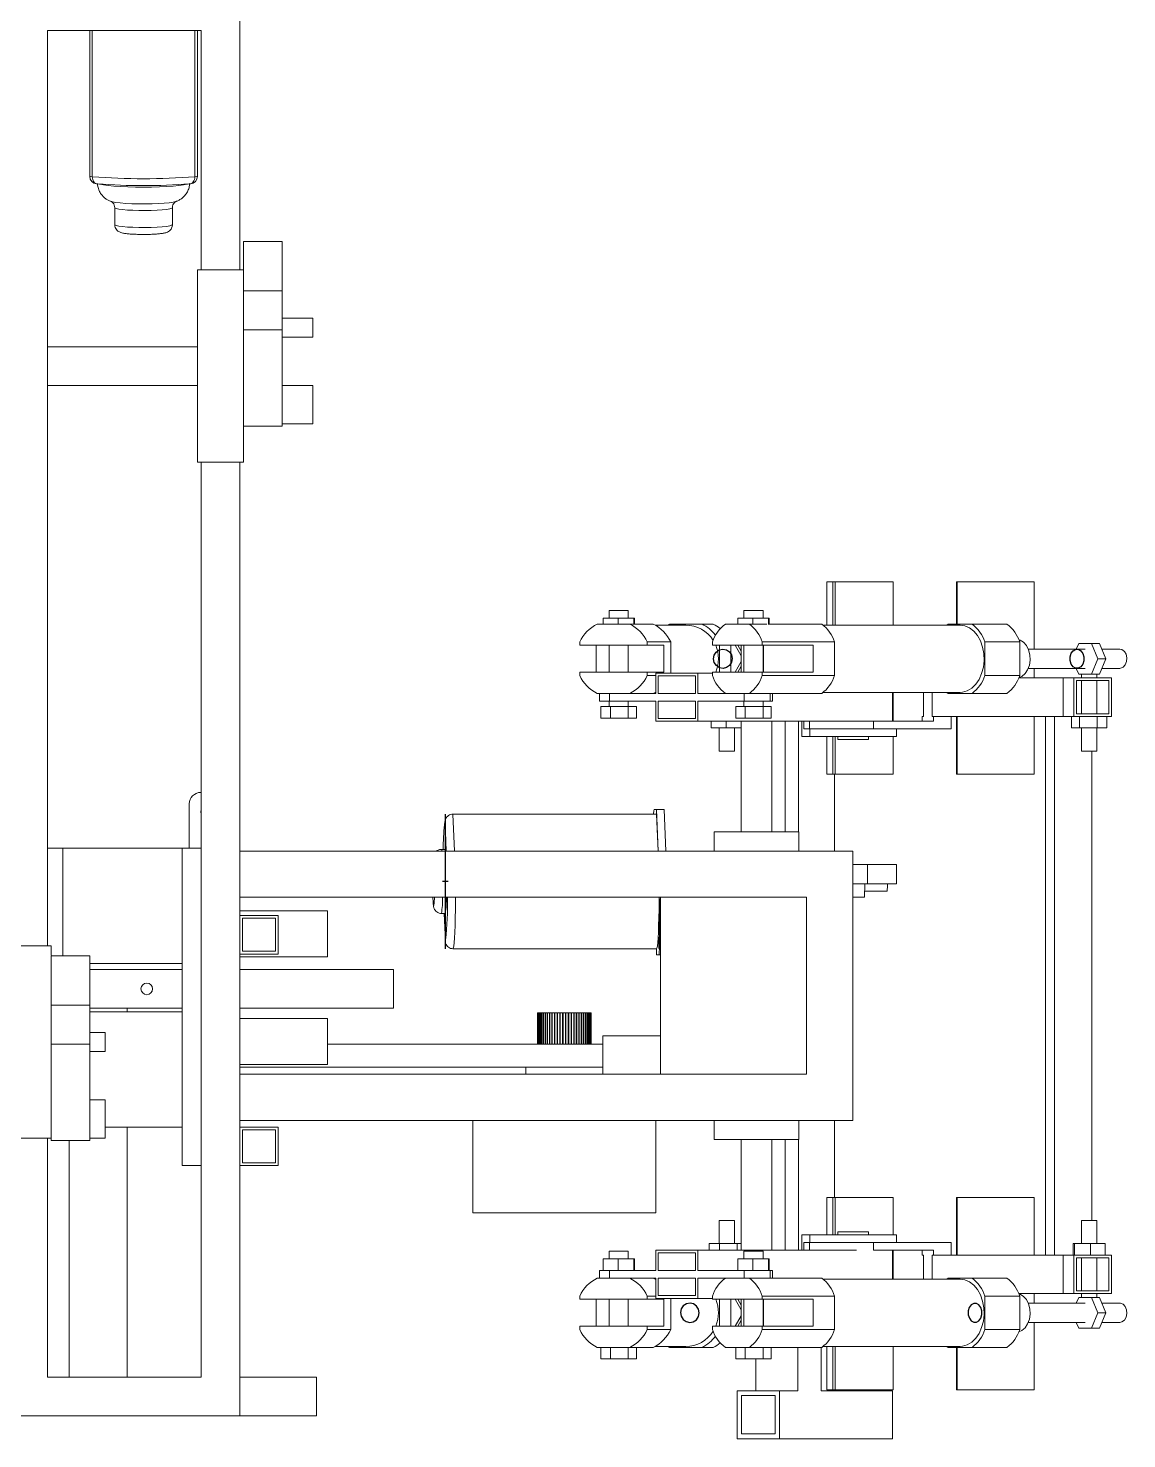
# Model space of a CAD drawing. Header units: millimetres. Extents: x 0 to 1189, y 0 to 841.
# Drawn here: x 568.7 to 625.8, y 411.3 to 484.6 of the extents above; entities that cross this region are included whole.
import ezdxf

# ---------------------------------------------------------------- set-up
doc = ezdxf.new("R2010")
doc.units = ezdxf.units.MM
doc.linetypes.add('CENTERX2', pattern=[20.32, 12.7, -2.54, 2.54, -2.54])

msp = doc.modelspace()

# ---------------------------------------------------------------- linework, layer by layer
at = {"color": 7, "linetype": 'Continuous', "lineweight": 15}
for p, q in [((579.656, 508.504), (579.656, 472.064)), ((577.656, 484.504), (569.656, 484.504)), ((569.656, 436.932), (569.656, 484.504)), ((571.856, 476.939), (571.856, 484.504)), ((577.456, 484.504), (577.456, 476.939)), ((577.656, 484.504), (577.656, 472.064)), ((572.22, 476.541), (572.256, 476.541)), ((577.056, 476.541), (577.091, 476.541)), ((572.939, 475.636), (572.971, 475.624)), ((573.156, 475.302), (573.156, 474.419)), ((576.156, 474.419), (576.156, 475.302)), ((576.345, 475.626), (576.368, 475.635)), ((581.856, 473.549), (579.856, 473.549)), ((579.856, 472.064), (577.456, 472.064)), ((577.456, 472.064), (577.456, 462.064)), ((581.856, 470.973), (579.856, 470.973)), ((579.856, 470.973), (579.856, 469.055)), ((581.856, 470.973), (581.856, 468.946)), ((583.456, 469.564), (581.856, 469.564)), ((583.456, 469.564), (583.456, 468.564)), ((579.856, 469.055), (579.856, 462.064)), ((581.856, 468.946), (579.856, 468.946)), ((581.856, 468.946), (581.856, 463.946)), ((581.856, 468.564), (583.456, 468.564)), ((577.456, 468.064), (569.656, 468.064)), ((577.456, 466.064), (569.656, 466.064)), ((583.456, 466.064), (581.856, 466.064)), ((583.456, 464.064), (583.456, 466.064)), ((581.856, 463.946), (579.856, 463.946)), ((583.456, 464.064), (581.856, 464.064)), ((579.856, 462.064), (577.456, 462.064)), ((577.656, 462.064), (577.656, 414.504)), ((579.656, 462.064), (579.656, 412.504)), ((610.184, 455.854), (610.184, 453.604)), ((610.501, 455.854), (610.184, 455.854)), ((610.501, 455.854), (610.501, 453.604)), ((610.632, 455.854), (610.501, 455.854)), ((610.632, 455.854), (610.632, 453.604)), ((610.632, 455.854), (613.646, 455.854)), ((613.646, 455.854), (613.646, 453.604)), ((616.936, 455.854), (616.936, 453.654)), ((616.936, 455.854), (616.969, 455.854)), ((616.969, 455.854), (616.969, 453.654)), ((616.969, 455.854), (620.972, 455.854)), ((620.972, 452.354), (620.972, 455.854)), ((598.551, 453.654), (598.551, 453.966)), ((598.551, 453.966), (599.335, 453.966)), ((598.867, 454.366), (598.867, 453.966)), ((598.867, 454.366), (599.867, 454.366)), ((599.335, 453.654), (599.335, 453.966)), ((599.335, 453.966), (600.15, 453.966)), ((599.867, 453.966), (599.867, 454.366)), ((600.15, 453.653), (600.15, 453.966)), ((600.15, 453.966), (600.182, 453.966)), ((600.182, 453.654), (600.182, 453.966)), ((605.559, 453.654), (605.559, 453.966)), ((605.559, 453.966), (606.342, 453.966)), ((605.874, 454.366), (605.874, 453.966)), ((605.874, 454.366), (606.874, 454.366)), ((606.342, 453.654), (606.342, 453.966)), ((606.342, 453.966), (607.158, 453.966)), ((606.874, 453.966), (606.874, 454.366)), ((607.158, 453.639), (607.158, 453.966)), ((607.158, 453.966), (607.19, 453.966)), ((607.19, 453.654), (607.19, 453.966)), ((598.246, 453.654), (599.945, 453.654)), ((600.148, 453.654), (599.945, 453.654)), ((601.166, 453.654), (600.151, 453.654)), ((602.85, 453.604), (601.26, 453.604)), ((601.907, 453.604), (602.001, 453.654)), ((602.001, 453.654), (603.7, 453.654)), ((604.288, 453.654), (603.7, 453.654)), ((604.913, 453.654), (606.162, 453.654)), ((607.068, 453.654), (606.162, 453.654)), ((609.929, 453.654), (607.159, 453.654)), ((617.117, 453.604), (609.998, 453.604)), ((616.424, 453.604), (616.493, 453.654)), ((616.493, 453.654), (617.742, 453.654)), ((619.556, 453.654), (617.742, 453.654)), ((597.342, 452.554), (597.342, 452.726)), ((597.342, 452.554), (600.849, 452.554)), ((598.202, 452.554), (598.202, 451.154)), ((598.867, 452.554), (598.867, 451.154)), ((599.867, 451.154), (599.867, 452.554)), ((600.849, 452.554), (600.849, 452.726)), ((602.07, 452.726), (600.849, 452.726)), ((601.708, 452.554), (600.849, 452.554)), ((601.708, 451.154), (601.708, 452.554)), ((602.07, 451.104), (602.07, 452.726)), ((604.247, 452.554), (604.247, 452.726)), ((604.247, 452.554), (606.827, 452.554)), ((604.604, 451.154), (604.604, 452.554)), ((605.192, 451.154), (605.192, 452.554)), ((605.737, 452.004), (605.428, 452.554)), ((605.737, 452.246), (605.564, 452.554)), ((605.737, 452.554), (605.737, 451.154)), ((605.874, 452.554), (605.874, 451.154)), ((610.594, 452.726), (606.827, 452.726)), ((606.827, 452.554), (606.827, 452.726)), ((609.478, 452.554), (606.827, 452.554)), ((606.874, 451.154), (606.874, 452.554)), ((606.898, 452.554), (606.898, 451.154)), ((609.478, 451.154), (609.478, 452.554)), ((610.594, 450.982), (610.594, 452.726)), ((620.221, 452.726), (618.407, 452.726)), ((618.407, 450.982), (618.407, 452.726)), ((620.221, 450.982), (620.221, 452.726)), ((623.166, 452.354), (623.291, 452.654)), ((623.291, 452.654), (623.952, 452.654)), ((624.371, 452.654), (623.952, 452.654)), ((623.952, 452.654), (624.283, 451.854)), ((624.371, 452.654), (624.702, 451.854)), ((605.428, 451.154), (605.737, 451.704)), ((623.621, 452.354), (620.668, 452.354)), ((624.283, 451.854), (623.952, 451.054)), ((624.702, 451.854), (624.283, 451.854)), ((624.702, 451.854), (624.371, 451.054)), ((625.435, 452.354), (624.495, 452.354)), ((597.342, 450.982), (597.342, 451.154)), ((597.342, 451.154), (600.849, 451.154)), ((600.849, 450.982), (600.849, 451.154)), ((600.849, 451.154), (601.708, 451.154)), ((601.293, 450.982), (600.849, 450.982)), ((601.293, 451.104), (601.293, 450.054)), ((603.483, 451.104), (601.293, 451.104)), ((603.36, 450.964), (601.416, 450.964)), ((601.416, 450.964), (601.416, 450.054)), ((603.36, 450.054), (603.36, 450.964)), ((603.483, 450.054), (603.483, 451.104)), ((604.247, 451.104), (603.483, 451.104)), ((604.247, 450.982), (604.247, 451.154)), ((604.247, 451.154), (606.827, 451.154)), ((605.564, 451.154), (605.737, 451.462)), ((605.737, 451.412), (605.698, 451.393)), ((606.827, 450.982), (606.827, 451.154)), ((606.827, 451.154), (609.478, 451.154)), ((610.594, 450.982), (606.827, 450.982)), ((620.221, 450.982), (618.407, 450.982)), ((620.668, 451.354), (623.621, 451.354)), ((620.972, 450.854), (620.972, 451.354)), ((623.291, 451.054), (623.166, 451.354)), ((623.432, 451.054), (623.291, 451.054)), ((623.431, 451.054), (623.431, 450.854)), ((623.811, 451.054), (623.432, 451.054)), ((623.952, 451.054), (623.811, 451.054)), ((624.371, 451.054), (623.952, 451.054)), ((624.231, 450.854), (624.231, 451.054)), ((624.495, 451.354), (625.435, 451.354)), ((620.172, 450.854), (622.489, 450.854)), ((622.489, 450.854), (622.489, 448.854)), ((622.489, 450.854), (623.042, 450.854)), ((623.042, 450.854), (623.042, 448.854)), ((624.988, 450.854), (623.042, 450.854)), ((624.852, 450.714), (623.178, 450.714)), ((623.178, 450.714), (623.178, 448.994)), ((623.431, 450.714), (623.431, 448.994)), ((624.231, 448.994), (624.231, 450.714)), ((624.852, 448.994), (624.852, 450.714)), ((624.988, 448.854), (624.988, 450.854)), ((598.246, 450.054), (599.65, 450.054)), ((598.367, 450.054), (598.367, 449.654)), ((598.367, 449.654), (598.884, 449.654)), ((598.867, 449.654), (598.867, 449.366)), ((598.884, 449.654), (598.884, 450.054)), ((601.293, 449.654), (598.884, 449.654)), ((601.293, 450.054), (599.65, 450.054)), ((599.867, 449.366), (599.867, 449.654)), ((601.293, 450.123), (601.166, 450.054)), ((601.26, 450.104), (601.293, 450.104)), ((601.293, 449.654), (601.293, 448.604)), ((603.36, 450.054), (601.416, 450.054)), ((603.36, 449.654), (601.416, 449.654)), ((601.416, 449.654), (601.416, 448.744)), ((603.36, 448.744), (603.36, 449.654)), ((605.113, 450.054), (603.483, 450.054)), ((603.483, 448.604), (603.483, 449.654)), ((605.892, 449.654), (603.483, 449.654)), ((605.113, 450.054), (606.162, 450.054)), ((605.874, 449.654), (605.874, 449.366)), ((605.892, 450.054), (605.892, 449.654)), ((605.892, 449.654), (607.25, 449.654)), ((606.657, 450.054), (606.162, 450.054)), ((607.25, 450.054), (606.657, 450.054)), ((606.874, 449.366), (606.874, 449.654)), ((607.25, 449.654), (607.25, 450.054)), ((607.337, 450.054), (607.25, 450.054)), ((607.25, 449.654), (607.374, 449.654)), ((609.929, 450.054), (607.341, 450.054)), ((607.374, 449.654), (607.374, 450.054)), ((609.998, 450.104), (617.117, 450.104)), ((613.614, 448.604), (613.614, 450.104)), ((613.646, 450.104), (613.646, 448.604)), ((615.217, 450.104), (615.217, 448.854)), ((615.677, 450.104), (615.677, 448.854)), ((616.493, 450.054), (616.424, 450.104)), ((616.493, 450.054), (617.742, 450.054)), ((619.556, 450.054), (617.742, 450.054)), ((598.444, 448.766), (598.444, 449.366)), ((598.942, 449.366), (598.444, 449.366)), ((598.942, 448.766), (598.444, 448.766)), ((598.942, 448.766), (598.942, 449.366)), ((599.865, 449.366), (598.942, 449.366)), ((599.865, 448.766), (598.942, 448.766)), ((599.865, 448.766), (599.865, 449.366)), ((600.29, 449.366), (599.865, 449.366)), ((600.29, 448.766), (599.865, 448.766)), ((600.29, 448.766), (600.29, 449.366)), ((605.451, 448.766), (605.451, 449.366)), ((605.949, 449.366), (605.451, 449.366)), ((605.949, 448.766), (605.451, 448.766)), ((605.949, 448.766), (605.949, 449.366)), ((606.872, 449.366), (605.949, 449.366)), ((606.872, 448.766), (605.949, 448.766)), ((606.872, 448.766), (606.872, 449.366)), ((607.297, 449.366), (606.872, 449.366)), ((607.297, 448.766), (606.872, 448.766)), ((607.297, 448.766), (607.297, 449.366)), ((615.155, 448.604), (615.155, 448.854)), ((615.217, 448.854), (615.155, 448.854)), ((615.739, 448.854), (615.677, 448.854)), ((615.739, 448.854), (616.65, 448.854)), ((615.739, 448.854), (615.739, 448.604)), ((616.65, 448.204), (616.65, 448.854)), ((616.65, 448.854), (622.489, 448.854)), ((616.936, 448.854), (616.936, 445.854)), ((616.969, 448.854), (616.969, 445.854)), ((620.972, 445.854), (620.972, 448.854)), ((621.569, 420.854), (621.569, 448.854)), ((622.029, 420.854), (622.029, 448.854)), ((622.489, 448.854), (623.042, 448.854)), ((622.908, 448.254), (622.908, 448.854)), ((623.042, 448.854), (623.902, 448.854)), ((623.178, 448.994), (624.852, 448.994)), ((623.325, 448.254), (623.325, 448.854)), ((624.247, 448.854), (623.902, 448.854)), ((624.247, 448.254), (624.247, 448.854)), ((624.326, 448.854), (624.247, 448.854)), ((624.326, 448.854), (624.988, 448.854)), ((624.753, 448.254), (624.753, 448.854)), ((601.293, 448.604), (603.483, 448.604)), ((601.416, 448.744), (603.36, 448.744)), ((612.625, 448.604), (603.483, 448.604)), ((604.174, 448.254), (604.174, 448.604)), ((604.957, 448.254), (604.174, 448.254)), ((604.59, 448.254), (604.59, 447.054)), ((604.957, 448.254), (604.957, 448.604)), ((605.737, 448.254), (604.957, 448.254)), ((605.39, 447.054), (605.39, 448.254)), ((605.737, 448.604), (605.737, 442.854)), ((607.337, 442.854), (607.337, 448.604)), ((608.027, 448.604), (608.027, 442.854)), ((608.714, 448.604), (608.714, 442.854)), ((608.897, 447.804), (608.897, 448.604)), ((608.99, 448.604), (608.99, 448.204)), ((608.99, 448.204), (609.305, 448.204)), ((609.296, 448.604), (609.296, 448.204)), ((609.305, 448.204), (612.625, 448.204)), ((609.305, 447.804), (609.305, 448.204)), ((612.625, 448.204), (612.625, 448.604)), ((615.739, 448.604), (612.625, 448.604)), ((612.625, 448.204), (616.65, 448.204)), ((613.813, 447.804), (613.813, 448.204)), ((623.325, 448.254), (622.908, 448.254)), ((624.247, 448.254), (623.325, 448.254)), ((623.431, 448.254), (623.431, 447.054)), ((624.231, 447.054), (624.231, 448.254)), ((624.753, 448.254), (624.247, 448.254)), ((609.305, 447.804), (608.897, 447.804)), ((613.813, 447.804), (609.305, 447.804)), ((610.184, 447.804), (610.184, 445.854)), ((610.501, 447.804), (610.501, 445.854)), ((610.632, 447.804), (610.632, 445.854)), ((610.755, 447.804), (610.755, 447.654)), ((610.755, 447.654), (612.255, 447.654)), ((612.255, 447.654), (612.355, 447.654)), ((612.355, 447.654), (612.355, 447.804)), ((613.646, 447.804), (613.646, 445.854)), ((605.39, 447.054), (604.59, 447.054)), ((624.231, 447.054), (623.431, 447.054)), ((623.975, 422.654), (623.975, 447.054)), ((610.501, 445.854), (610.184, 445.854)), ((610.632, 445.854), (610.501, 445.854)), ((610.592, 445.854), (610.592, 441.854)), ((610.632, 445.854), (613.646, 445.854)), ((616.936, 445.854), (616.969, 445.854)), ((616.969, 445.854), (620.972, 445.854)), ((577.633, 444.904), (577.656, 444.904)), ((577.033, 442.004), (577.033, 444.304)), ((590.744, 443.778), (601.335, 443.778)), ((601.204, 444.01), (601.337, 444.01)), ((601.415, 441.854), (601.335, 443.778)), ((601.337, 444.01), (601.426, 441.854)), ((601.737, 444.01), (601.337, 444.01)), ((601.737, 444.01), (601.826, 441.854)), ((604.337, 442.854), (604.337, 441.854)), ((604.337, 442.854), (608.737, 442.854)), ((608.737, 441.854), (608.737, 442.854)), ((570.456, 442.004), (569.656, 442.004)), ((570.456, 442.004), (570.456, 436.418)), ((576.656, 442.004), (570.456, 442.004)), ((576.656, 442.004), (576.656, 425.504)), ((576.656, 442.004), (577.656, 442.004)), ((579.656, 441.854), (611.537, 441.854)), ((590.345, 441.944), (590.145, 441.944)), ((611.537, 441.854), (611.537, 427.854)), ((612.31, 441.154), (611.537, 441.154)), ((612.31, 440.154), (612.31, 441.154)), ((613.811, 441.154), (613.811, 440.154)), ((612.31, 440.154), (611.537, 440.154)), ((612.162, 440.154), (612.144, 439.464)), ((579.656, 439.454), (609.137, 439.454)), ((601.489, 439.354), (601.489, 437.064)), ((601.537, 430.254), (601.537, 439.454)), ((609.137, 439.454), (609.137, 430.254)), ((612.144, 439.464), (611.537, 439.464)), ((612.152, 439.778), (613.325, 439.778)), ((584.215, 438.754), (579.656, 438.754)), ((581.656, 438.504), (579.656, 438.504)), ((579.656, 438.504), (579.656, 436.504)), ((581.656, 436.504), (581.656, 438.504)), ((584.215, 438.754), (584.215, 436.354)), ((590.145, 438.613), (590.345, 438.613)), ((590.292, 438.613), (590.352, 437.159)), ((581.516, 438.364), (579.796, 438.364)), ((579.796, 438.364), (579.796, 436.644)), ((581.516, 436.644), (581.516, 438.364)), ((569.856, 436.932), (567.456, 436.932)), ((569.856, 436.453), (569.856, 436.932)), ((571.856, 436.418), (569.856, 436.418)), ((579.656, 436.504), (581.656, 436.504)), ((584.215, 436.354), (579.656, 436.354)), ((579.796, 436.644), (581.516, 436.644)), ((590.744, 436.778), (601.335, 436.778)), ((601.337, 436.464), (601.324, 436.778)), ((601.464, 436.464), (601.337, 436.464)), ((601.537, 436.464), (601.464, 436.464)), ((576.656, 436.004), (571.856, 436.004)), ((576.656, 435.691), (571.856, 435.691)), ((587.656, 435.691), (579.656, 435.691)), ((587.656, 435.691), (587.656, 433.691)), ((571.856, 433.841), (569.856, 433.841)), ((569.856, 433.841), (569.856, 431.923)), ((571.856, 433.841), (571.856, 431.814)), ((576.656, 433.691), (571.856, 433.691)), ((576.656, 433.504), (571.856, 433.504)), ((573.795, 433.504), (573.795, 433.691)), ((587.656, 433.691), (579.656, 433.691)), ((595.138, 433.454), (595.138, 431.824)), ((595.14, 433.454), (595.138, 433.454)), ((595.14, 431.824), (595.14, 433.454)), ((595.152, 433.454), (595.14, 433.454)), ((595.152, 433.454), (595.152, 431.824)), ((595.156, 433.454), (595.152, 433.454)), ((595.156, 431.824), (595.156, 433.454)), ((595.181, 433.454), (595.156, 433.454)), ((595.181, 433.454), (595.181, 431.824)), ((595.188, 433.454), (595.181, 433.454)), ((595.188, 431.824), (595.188, 433.454)), ((595.225, 433.454), (595.188, 433.454)), ((595.225, 433.454), (595.225, 431.824)), ((595.235, 433.454), (595.225, 433.454)), ((595.235, 431.824), (595.235, 433.454)), ((595.284, 433.454), (595.235, 433.454)), ((595.284, 433.454), (595.284, 431.824)), ((595.296, 433.454), (595.284, 433.454)), ((595.296, 431.824), (595.296, 433.454)), ((595.356, 433.454), (595.296, 433.454)), ((595.356, 433.454), (595.356, 431.824)), ((595.37, 433.454), (595.356, 433.454)), ((595.37, 431.824), (595.37, 433.454)), ((595.441, 433.454), (595.37, 433.454)), ((595.441, 433.454), (595.441, 431.824)), ((595.458, 433.454), (595.441, 433.454)), ((595.458, 431.824), (595.458, 433.454)), ((595.538, 433.454), (595.458, 433.454)), ((595.538, 433.454), (595.538, 431.824)), ((595.557, 433.454), (595.538, 433.454)), ((595.557, 431.824), (595.557, 433.454)), ((595.646, 433.454), (595.557, 433.454)), ((595.646, 433.454), (595.646, 431.824)), ((595.666, 433.454), (595.646, 433.454)), ((595.666, 431.824), (595.666, 433.454)), ((595.763, 433.454), (595.666, 433.454)), ((595.763, 433.454), (595.763, 431.824)), ((595.786, 433.454), (595.763, 433.454)), ((595.786, 431.824), (595.786, 433.454)), ((595.89, 433.454), (595.786, 433.454)), ((595.89, 433.454), (595.89, 431.824)), ((595.913, 433.454), (595.89, 433.454)), ((595.913, 431.824), (595.913, 433.454)), ((596.023, 433.454), (595.913, 433.454)), ((596.023, 433.454), (596.023, 431.824)), ((596.048, 433.454), (596.023, 433.454)), ((596.048, 431.824), (596.048, 433.454)), ((596.162, 433.454), (596.048, 433.454)), ((596.162, 433.454), (596.162, 431.824)), ((596.188, 433.454), (596.162, 433.454)), ((596.188, 431.824), (596.188, 433.454)), ((596.305, 433.454), (596.188, 433.454)), ((596.305, 433.454), (596.305, 431.824)), ((596.331, 433.454), (596.305, 433.454)), ((596.331, 431.824), (596.331, 433.454)), ((596.451, 433.454), (596.331, 433.454)), ((596.451, 433.454), (596.451, 431.824)), ((596.477, 433.454), (596.451, 433.454)), ((596.477, 431.824), (596.477, 433.454)), ((596.597, 433.454), (596.477, 433.454)), ((596.597, 433.454), (596.597, 431.824)), ((596.624, 433.454), (596.597, 433.454)), ((596.624, 431.824), (596.624, 433.454)), ((596.743, 433.454), (596.624, 433.454)), ((596.743, 433.454), (596.743, 431.824)), ((596.769, 433.454), (596.743, 433.454)), ((596.769, 431.824), (596.769, 433.454)), ((596.887, 433.454), (596.769, 433.454)), ((596.887, 433.454), (596.887, 431.824)), ((596.912, 433.454), (596.887, 433.454)), ((596.912, 431.824), (596.912, 433.454)), ((597.026, 433.454), (596.912, 433.454)), ((597.026, 433.454), (597.026, 431.824)), ((597.051, 433.454), (597.026, 433.454)), ((597.051, 431.824), (597.051, 433.454)), ((597.161, 433.454), (597.051, 433.454)), ((597.161, 433.454), (597.161, 431.824)), ((597.185, 433.454), (597.161, 433.454)), ((597.185, 431.824), (597.185, 433.454)), ((597.288, 433.454), (597.185, 433.454)), ((597.288, 433.454), (597.288, 431.824)), ((597.311, 433.454), (597.288, 433.454)), ((597.311, 431.824), (597.311, 433.454)), ((597.408, 433.454), (597.311, 433.454)), ((597.408, 433.454), (597.408, 431.824)), ((597.428, 433.454), (597.408, 433.454)), ((597.428, 431.824), (597.428, 433.454)), ((597.518, 433.454), (597.428, 433.454)), ((597.518, 433.454), (597.518, 431.824)), ((597.536, 433.454), (597.518, 433.454)), ((597.536, 431.824), (597.536, 433.454)), ((597.617, 433.454), (597.536, 433.454)), ((597.617, 433.454), (597.617, 431.824)), ((597.633, 433.454), (597.617, 433.454)), ((597.633, 431.824), (597.633, 433.454)), ((597.704, 433.454), (597.633, 433.454)), ((597.704, 433.454), (597.704, 431.824)), ((597.718, 433.454), (597.704, 433.454)), ((597.718, 431.824), (597.718, 433.454)), ((597.778, 433.454), (597.718, 433.454)), ((597.778, 433.454), (597.778, 431.824)), ((597.791, 433.454), (597.778, 433.454)), ((597.791, 431.824), (597.791, 433.454)), ((597.839, 433.454), (597.791, 433.454)), ((597.839, 433.454), (597.839, 431.824)), ((597.849, 433.454), (597.839, 433.454)), ((597.849, 431.824), (597.849, 433.454)), ((597.886, 433.454), (597.849, 433.454)), ((597.886, 433.454), (597.886, 431.824)), ((597.893, 433.454), (597.886, 433.454)), ((597.893, 431.824), (597.893, 433.454)), ((597.918, 433.454), (597.893, 433.454)), ((597.918, 433.454), (597.918, 431.824)), ((597.922, 433.454), (597.918, 433.454)), ((597.922, 431.824), (597.922, 433.454)), ((597.934, 433.454), (597.922, 433.454)), ((597.934, 433.454), (597.934, 431.824)), ((597.936, 433.454), (597.934, 433.454)), ((597.936, 431.824), (597.936, 433.454)), ((584.215, 433.154), (579.656, 433.154)), ((584.215, 430.754), (584.215, 433.154)), ((569.856, 426.932), (569.856, 431.923)), ((572.656, 432.432), (571.856, 432.432)), ((572.656, 432.432), (572.656, 431.432)), ((598.537, 432.254), (598.537, 430.254)), ((598.537, 432.254), (601.537, 432.254)), ((571.856, 431.814), (569.856, 431.814)), ((571.856, 431.814), (571.856, 426.814)), ((571.856, 431.432), (572.656, 431.432)), ((598.537, 431.824), (584.215, 431.824)), ((584.215, 430.754), (579.656, 430.754)), ((579.656, 430.624), (598.537, 430.624)), ((594.537, 430.624), (594.537, 430.254)), ((579.656, 430.254), (609.137, 430.254)), ((572.656, 428.932), (571.856, 428.932)), ((572.656, 426.932), (572.656, 428.932)), ((576.656, 427.504), (572.656, 427.504)), ((573.795, 414.504), (573.795, 427.504)), ((579.656, 427.854), (611.537, 427.854)), ((581.656, 427.504), (579.656, 427.504)), ((579.656, 427.504), (579.656, 425.504)), ((581.656, 425.504), (581.656, 427.504)), ((591.781, 427.854), (591.781, 423.054)), ((597.537, 427.849), (597.537, 427.854)), ((597.537, 427.849), (601.537, 427.849)), ((601.293, 423.054), (601.293, 427.849)), ((601.537, 427.849), (601.537, 427.854)), ((604.337, 427.854), (604.337, 426.854)), ((608.737, 426.854), (608.737, 427.854)), ((610.592, 427.854), (610.592, 423.854)), ((569.856, 426.932), (567.456, 426.932)), ((569.656, 414.504), (569.656, 426.932)), ((569.856, 426.932), (569.856, 426.814)), ((571.856, 426.814), (569.856, 426.814)), ((570.795, 426.814), (570.795, 414.504)), ((572.656, 426.932), (571.856, 426.932)), ((581.516, 427.364), (579.796, 427.364)), ((579.796, 427.364), (579.796, 425.644)), ((581.516, 425.644), (581.516, 427.364)), ((604.337, 426.854), (608.737, 426.854)), ((605.737, 426.854), (605.737, 421.104)), ((607.337, 421.104), (607.337, 426.854)), ((608.027, 426.854), (608.027, 421.104)), ((608.714, 426.854), (608.714, 421.104)), ((576.656, 425.504), (577.656, 425.504)), ((579.656, 425.504), (581.656, 425.504)), ((579.796, 425.644), (581.516, 425.644)), ((610.184, 423.854), (610.184, 421.904)), ((610.501, 423.854), (610.184, 423.854)), ((610.501, 421.904), (610.501, 423.854)), ((610.632, 423.854), (610.501, 423.854)), ((610.632, 421.904), (610.632, 423.854)), ((610.632, 423.854), (613.646, 423.854)), ((613.646, 421.904), (613.646, 423.854)), ((616.936, 420.854), (616.936, 423.854)), ((616.936, 423.854), (616.969, 423.854)), ((616.969, 420.854), (616.969, 423.854)), ((616.969, 423.854), (620.972, 423.854)), ((620.972, 420.854), (620.972, 423.854)), ((591.781, 423.054), (601.293, 423.054)), ((604.59, 422.654), (604.59, 421.454)), ((604.59, 422.654), (605.379, 422.654)), ((605.379, 422.654), (605.39, 422.654)), ((605.39, 421.454), (605.39, 422.654)), ((623.431, 422.654), (623.431, 421.454)), ((623.431, 422.654), (624.231, 422.654)), ((624.231, 421.454), (624.231, 422.654)), ((608.897, 421.904), (608.897, 421.104)), ((609.305, 421.904), (608.897, 421.904)), ((609.305, 421.904), (609.305, 421.504)), ((613.813, 421.904), (609.305, 421.904)), ((610.755, 422.054), (610.755, 421.904)), ((612.355, 422.054), (610.755, 422.054)), ((612.355, 421.904), (612.355, 422.054)), ((613.813, 421.504), (613.813, 421.904)), ((598.867, 421.054), (598.867, 420.654)), ((598.867, 421.054), (599.867, 421.054)), ((599.867, 420.654), (599.867, 421.054)), ((601.293, 420.054), (601.293, 421.104)), ((601.293, 421.104), (603.483, 421.104)), ((601.416, 420.964), (603.36, 420.964)), ((601.416, 420.054), (601.416, 420.964)), ((603.36, 420.964), (603.36, 420.054)), ((603.483, 421.104), (603.483, 420.054)), ((611.742, 421.104), (603.483, 421.104)), ((604.071, 421.454), (604.071, 421.104)), ((604.071, 421.454), (604.612, 421.454)), ((604.612, 421.454), (604.612, 421.104)), ((604.612, 421.454), (605.531, 421.454)), ((605.531, 421.454), (605.531, 421.104)), ((605.531, 421.454), (605.737, 421.454)), ((605.874, 421.054), (605.874, 420.654)), ((605.874, 421.054), (606.874, 421.054)), ((606.874, 420.654), (606.874, 421.054)), ((608.99, 421.104), (608.99, 421.504)), ((608.99, 421.504), (609.305, 421.504)), ((609.296, 421.504), (609.296, 421.104)), ((609.305, 421.504), (612.625, 421.504)), ((612.625, 421.504), (612.625, 421.104)), ((612.625, 421.504), (616.65, 421.504)), ((615.739, 421.104), (612.625, 421.104)), ((613.614, 421.104), (613.614, 419.604)), ((613.646, 419.604), (613.646, 421.104)), ((615.155, 421.104), (615.155, 420.854)), ((615.739, 420.854), (615.739, 421.104)), ((616.65, 421.504), (616.65, 420.854)), ((622.996, 421.454), (622.996, 420.854)), ((622.996, 421.454), (623.071, 421.454)), ((623.071, 421.454), (623.071, 420.854)), ((623.071, 421.454), (623.907, 421.454)), ((623.907, 421.454), (623.907, 420.854)), ((623.907, 421.454), (624.666, 421.454)), ((624.666, 421.454), (624.666, 420.854)), ((598.551, 420.054), (598.551, 420.654)), ((598.551, 420.654), (599.335, 420.654)), ((599.335, 420.054), (599.335, 420.654)), ((599.335, 420.654), (600.15, 420.654)), ((600.15, 420.054), (600.15, 420.654)), ((600.15, 420.654), (600.182, 420.654)), ((600.182, 420.054), (600.182, 420.654)), ((605.559, 420.054), (605.559, 420.654)), ((605.559, 420.654), (606.342, 420.654)), ((606.342, 420.054), (606.342, 420.654)), ((606.342, 420.654), (607.158, 420.654)), ((607.158, 420.054), (607.158, 420.654)), ((607.158, 420.654), (607.19, 420.654)), ((607.19, 420.054), (607.19, 420.654)), ((615.217, 420.854), (615.155, 420.854)), ((615.217, 419.604), (615.217, 420.854)), ((615.677, 419.604), (615.677, 420.854)), ((615.739, 420.854), (615.677, 420.854)), ((615.739, 420.854), (616.65, 420.854)), ((616.65, 420.854), (622.489, 420.854)), ((622.489, 418.854), (622.489, 420.854)), ((622.489, 420.854), (623.042, 420.854)), ((623.042, 418.854), (623.042, 420.854)), ((623.042, 420.854), (623.742, 420.854)), ((623.178, 420.714), (624.852, 420.714)), ((623.178, 418.994), (623.178, 420.714)), ((623.431, 420.714), (623.431, 418.994)), ((623.742, 420.854), (623.907, 420.854)), ((623.907, 420.854), (624.162, 420.854)), ((624.162, 420.854), (624.988, 420.854)), ((624.231, 418.994), (624.231, 420.714)), ((624.852, 420.714), (624.852, 418.994)), ((624.988, 420.854), (624.988, 418.854)), ((598.246, 419.654), (599.65, 419.654)), ((598.367, 420.054), (598.367, 419.654)), ((598.367, 420.054), (598.884, 420.054)), ((598.884, 420.054), (598.884, 419.654)), ((601.293, 420.054), (598.884, 420.054)), ((601.293, 419.654), (599.65, 419.654)), ((601.166, 419.654), (601.293, 419.585)), ((601.293, 419.604), (601.26, 419.604)), ((601.293, 418.604), (601.293, 419.654)), ((603.36, 420.054), (601.416, 420.054)), ((603.36, 419.654), (601.416, 419.654)), ((601.416, 418.744), (601.416, 419.654)), ((603.36, 419.654), (603.36, 418.744)), ((605.892, 420.054), (603.483, 420.054)), ((603.483, 419.654), (603.483, 418.604)), ((605.113, 419.654), (603.483, 419.654)), ((605.113, 419.654), (606.162, 419.654)), ((605.892, 419.654), (605.892, 420.054)), ((605.892, 420.054), (607.25, 420.054)), ((606.657, 419.654), (606.162, 419.654)), ((607.25, 419.654), (606.657, 419.654)), ((607.25, 420.054), (607.25, 419.654)), ((607.25, 420.054), (607.374, 420.054)), ((607.341, 419.654), (607.25, 419.654)), ((609.929, 419.654), (607.341, 419.654)), ((607.374, 419.654), (607.374, 420.054)), ((617.117, 419.604), (609.998, 419.604)), ((616.424, 419.604), (616.493, 419.654)), ((616.493, 419.654), (617.742, 419.654)), ((619.556, 419.654), (617.742, 419.654)), ((597.342, 418.554), (597.342, 418.726)), ((601.293, 418.726), (600.849, 418.726)), ((600.849, 418.554), (600.849, 418.726)), ((603.36, 418.744), (601.416, 418.744)), ((604.247, 418.554), (604.247, 418.726)), ((606.827, 418.554), (606.827, 418.726)), ((610.594, 418.726), (606.827, 418.726)), ((610.594, 416.982), (610.594, 418.726)), ((618.407, 416.982), (618.407, 418.726)), ((620.221, 418.726), (618.407, 418.726)), ((620.172, 418.854), (622.489, 418.854)), ((620.221, 416.982), (620.221, 418.726)), ((620.972, 418.354), (620.972, 418.854)), ((622.489, 418.854), (623.042, 418.854)), ((624.988, 418.854), (623.042, 418.854)), ((624.852, 418.994), (623.178, 418.994)), ((623.431, 418.854), (623.431, 418.654)), ((624.231, 418.654), (624.231, 418.854)), ((597.342, 418.554), (600.849, 418.554)), ((598.202, 418.554), (598.202, 417.154)), ((598.867, 418.554), (598.867, 417.154)), ((599.867, 417.154), (599.867, 418.554)), ((601.708, 418.554), (600.849, 418.554)), ((603.483, 418.604), (601.293, 418.604)), ((601.708, 417.154), (601.708, 418.554)), ((602.07, 416.982), (602.07, 418.604)), ((604.247, 418.604), (603.483, 418.604)), ((604.247, 418.554), (606.827, 418.554)), ((604.604, 417.154), (604.604, 418.554)), ((605.192, 417.154), (605.192, 418.554)), ((605.428, 418.554), (605.737, 418.004)), ((605.564, 418.554), (605.737, 418.246)), ((605.737, 418.296), (605.698, 418.315)), ((605.737, 418.554), (605.737, 417.154)), ((605.874, 418.554), (605.874, 417.154)), ((609.478, 418.554), (606.827, 418.554)), ((606.874, 417.154), (606.874, 418.554)), ((606.898, 418.554), (606.898, 417.154)), ((609.478, 417.154), (609.478, 418.554)), ((623.621, 418.354), (620.668, 418.354)), ((623.291, 418.654), (623.166, 418.354)), ((623.432, 418.654), (623.291, 418.654)), ((623.432, 418.654), (623.811, 418.654)), ((623.952, 418.654), (623.811, 418.654)), ((624.283, 417.854), (623.952, 418.654)), ((623.952, 418.654), (624.371, 418.654)), ((624.702, 417.854), (624.371, 418.654)), ((625.435, 418.354), (624.495, 418.354)), ((605.737, 417.704), (605.428, 417.154)), ((605.737, 417.462), (605.564, 417.154)), ((620.668, 417.354), (623.621, 417.354)), ((620.972, 413.854), (620.972, 417.354)), ((623.166, 417.354), (623.291, 417.054)), ((623.952, 417.054), (624.283, 417.854)), ((624.283, 417.854), (624.702, 417.854)), ((624.371, 417.054), (624.702, 417.854)), ((624.495, 417.354), (625.435, 417.354)), ((597.342, 416.982), (597.342, 417.154)), ((597.342, 417.154), (600.849, 417.154)), ((600.849, 416.982), (600.849, 417.154)), ((600.849, 417.154), (601.708, 417.154)), ((602.07, 416.982), (600.849, 416.982)), ((604.247, 416.982), (604.247, 417.154)), ((604.247, 417.154), (606.827, 417.154)), ((606.827, 416.982), (606.827, 417.154)), ((606.827, 417.154), (609.478, 417.154)), ((610.594, 416.982), (606.827, 416.982)), ((620.221, 416.982), (618.407, 416.982)), ((623.291, 417.054), (623.952, 417.054)), ((623.952, 417.054), (624.371, 417.054)), ((598.246, 416.054), (599.945, 416.054)), ((598.444, 415.454), (598.444, 416.054)), ((598.942, 415.454), (598.942, 416.054)), ((599.865, 415.454), (599.865, 416.054)), ((600.257, 416.054), (599.945, 416.054)), ((600.29, 416.054), (600.257, 416.054)), ((600.29, 415.454), (600.29, 416.054)), ((601.166, 416.054), (600.29, 416.054)), ((601.26, 416.104), (602.85, 416.104)), ((602.001, 416.054), (601.907, 416.104)), ((602.001, 416.054), (603.7, 416.054)), ((604.288, 416.054), (603.7, 416.054)), ((604.913, 416.054), (606.162, 416.054)), ((605.451, 415.454), (605.451, 416.054)), ((605.949, 415.454), (605.949, 416.054)), ((606.832, 416.054), (606.162, 416.054)), ((606.872, 416.054), (606.832, 416.054)), ((606.872, 415.454), (606.872, 416.054)), ((606.916, 416.054), (606.872, 416.054)), ((609.929, 416.054), (606.916, 416.054)), ((607.297, 415.454), (607.297, 416.054)), ((608.689, 413.804), (608.689, 416.054)), ((609.895, 413.804), (609.895, 416.054)), ((609.998, 416.104), (617.117, 416.104)), ((610.184, 416.104), (610.184, 413.854)), ((610.501, 413.854), (610.501, 416.104)), ((610.632, 413.854), (610.632, 416.104)), ((613.646, 413.854), (613.646, 416.104)), ((616.493, 416.054), (616.424, 416.104)), ((616.493, 416.054), (617.742, 416.054)), ((616.936, 413.854), (616.936, 416.054)), ((616.969, 413.854), (616.969, 416.054)), ((619.556, 416.054), (617.742, 416.054)), ((598.942, 415.454), (598.444, 415.454)), ((599.865, 415.454), (598.942, 415.454)), ((600.29, 415.454), (599.865, 415.454)), ((605.949, 415.454), (605.451, 415.454)), ((606.872, 415.454), (605.949, 415.454)), ((606.499, 413.804), (606.499, 415.454)), ((607.297, 415.454), (606.872, 415.454)), ((569.656, 414.504), (577.656, 414.504)), ((583.656, 414.504), (579.656, 414.504)), ((583.656, 414.504), (583.656, 412.504)), ((607.724, 413.804), (605.534, 413.804)), ((605.534, 413.804), (605.534, 411.304)), ((607.724, 411.304), (607.724, 413.804)), ((608.689, 413.804), (607.724, 413.804)), ((613.614, 413.804), (609.895, 413.804)), ((610.501, 413.854), (610.184, 413.854)), ((610.632, 413.854), (610.501, 413.854)), ((610.632, 413.854), (613.646, 413.854)), ((613.614, 411.304), (613.614, 413.804)), ((616.936, 413.854), (616.969, 413.854)), ((616.969, 413.854), (620.972, 413.854)), ((605.753, 413.554), (605.753, 411.554)), ((607.505, 413.554), (605.753, 413.554)), ((607.505, 411.554), (607.505, 413.554)), ((545.656, 412.504), (579.656, 412.504)), ((583.656, 412.504), (579.656, 412.504)), ((605.753, 411.554), (607.505, 411.554)), ((605.534, 411.304), (607.724, 411.304)), ((613.614, 411.304), (607.724, 411.304))]:
    msp.add_line(p, q, dxfattribs=at)
at = {"color": 8, "linetype": 'Continuous', "lineweight": 15}
for p, q in [((571.989, 484.504), (571.989, 476.91)), ((577.322, 476.91), (577.322, 484.504)), ((590.744, 443.778), (590.824, 441.854)), ((590.401, 441.854), (590.338, 443.374)), ((601.489, 439.354), (601.537, 439.354)), ((590.292, 438.613), (590.351, 437.183)), ((590.351, 437.183), (590.366, 437.22)), ((601.537, 437.064), (601.489, 437.064))]:
    msp.add_line(p, q, dxfattribs=at)
at = {"color": 7, "linetype": 'CENTERX2'}
for p, q in [((590.345, 443.778), (590.345, 436.778)), ((590.489, 440.278), (590.2, 440.278))]:
    msp.add_line(p, q, dxfattribs=at)
at = {"color": 8, "linetype": 'Continuous', "lineweight": 15, "flags": 128}
for points in [[(571.989, 476.91), (571.994, 476.832), (572.009, 476.76), (572.034, 476.693), (572.067, 476.637), (572.108, 476.592), (572.154, 476.56), (572.204, 476.543), (572.22, 476.541)], [(577.091, 476.541), (577.108, 476.543), (577.158, 476.56), (577.204, 476.592), (577.244, 476.637), (577.277, 476.693), (577.302, 476.76), (577.317, 476.832), (577.322, 476.91)], [(572.366, 476.532), (572.4, 476.522), (572.577, 476.484), (572.817, 476.45), (573.113, 476.421), (573.456, 476.397), (573.835, 476.38), (574.239, 476.369), (574.656, 476.365), (575.072, 476.369), (575.477, 476.38), (575.856, 476.397), (576.198, 476.421), (576.494, 476.45), (576.734, 476.484), (576.911, 476.522), (576.945, 476.532)], [(572.971, 475.624), (573.041, 475.605), (573.214, 475.574), (573.445, 475.547), (573.726, 475.526), (574.045, 475.51), (574.39, 475.501), (574.745, 475.5), (575.096, 475.505), (575.43, 475.517), (575.731, 475.536), (575.989, 475.56), (576.192, 475.589), (576.332, 475.621), (576.345, 475.626)], [(576.156, 475.302), (576.121, 475.27), (576.017, 475.239), (575.85, 475.212), (575.627, 475.188), (575.358, 475.17), (575.057, 475.159), (574.737, 475.153), (574.413, 475.155), (574.101, 475.164), (573.814, 475.179), (573.567, 475.2), (573.37, 475.225), (573.234, 475.254), (573.165, 475.286), (573.156, 475.302)], [(573.156, 474.419), (573.165, 474.403), (573.234, 474.371), (573.37, 474.342), (573.567, 474.317), (573.814, 474.296), (574.101, 474.281), (574.413, 474.272), (574.737, 474.27), (575.057, 474.276), (575.358, 474.288), (575.627, 474.306), (575.85, 474.329), (576.017, 474.356), (576.121, 474.387), (576.156, 474.419)], [(590.338, 443.374), (590.317, 443.307), (590.306, 443.23)], [(589.706, 439.454), (589.706, 439.439), (589.716, 439.237), (589.727, 439.095), (589.739, 439.022), (589.751, 439.022), (589.756, 439.039)], [(590.884, 439.454), (590.883, 439.292), (590.876, 438.824), (590.866, 438.386), (590.853, 437.986), (590.839, 437.633), (590.822, 437.334), (590.804, 437.095), (590.785, 436.92), (590.765, 436.814), (590.744, 436.778)]]:
    msp.add_lwpolyline(points, dxfattribs=at)
at = {"color": 7, "linetype": 'Continuous', "lineweight": 15, "flags": 128}
for points in [[(617.117, 453.604), (617.37, 453.568), (617.612, 453.462), (617.834, 453.29), (618.026, 453.06), (618.182, 452.78), (618.293, 452.462), (618.357, 452.119), (618.37, 451.765), (618.331, 451.415), (618.243, 451.083), (618.109, 450.783), (617.934, 450.526), (617.726, 450.324), (617.493, 450.184), (617.244, 450.113), (617.117, 450.104)], [(620.179, 452.837), (620.241, 452.817), (620.42, 452.708), (620.571, 452.536), (620.684, 452.314), (620.749, 452.057), (620.762, 451.786), (620.723, 451.519), (620.633, 451.277), (620.5, 451.078), (620.333, 450.937), (620.179, 450.871)], [(605.698, 452.315), (605.732, 452.299), (605.737, 452.296)], [(625.435, 452.354), (625.542, 452.331), (625.665, 452.238), (625.752, 452.086), (625.792, 451.899), (625.777, 451.705), (625.71, 451.534), (625.602, 451.411), (625.468, 451.356), (625.435, 451.354)], [(577.656, 443.757), (577.633, 443.891), (577.656, 444.025)], [(601.335, 436.778), (601.356, 436.814), (601.376, 436.92), (601.395, 437.095), (601.413, 437.334), (601.43, 437.633), (601.444, 437.986), (601.457, 438.386), (601.467, 438.824), (601.474, 439.292), (601.475, 439.454)], [(601.452, 437.064), (601.453, 436.949), (601.456, 436.851), (601.46, 436.786), (601.464, 436.764), (601.469, 436.786), (601.473, 436.851), (601.476, 436.949), (601.477, 437.064), (601.476, 437.178), (601.473, 437.276), (601.469, 437.341), (601.464, 437.364), (601.46, 437.341), (601.456, 437.276), (601.453, 437.178), (601.452, 437.064)], [(617.117, 419.604), (617.37, 419.568), (617.612, 419.462), (617.834, 419.29), (618.026, 419.06), (618.182, 418.78), (618.293, 418.462), (618.357, 418.119), (618.37, 417.765), (618.331, 417.415), (618.243, 417.083), (618.109, 416.783), (617.934, 416.526), (617.726, 416.324), (617.493, 416.184), (617.244, 416.113), (617.117, 416.104)], [(620.179, 418.837), (620.241, 418.817), (620.42, 418.708), (620.571, 418.536), (620.684, 418.314), (620.749, 418.057), (620.762, 417.786), (620.723, 417.519), (620.633, 417.277), (620.5, 417.078), (620.333, 416.937), (620.179, 416.871)], [(625.435, 417.354), (625.542, 417.377), (625.665, 417.47), (625.752, 417.621), (625.792, 417.809), (625.777, 418.003), (625.71, 418.174), (625.602, 418.297), (625.468, 418.352), (625.435, 418.354)], [(605.698, 417.393), (605.732, 417.409), (605.737, 417.412)]]:
    msp.add_lwpolyline(points, dxfattribs=at)
at = {"color": 7, "linetype": 'Continuous', "flags": 128}
for points in [[(605.273, 451.862), (605.239, 451.67), (605.136, 451.506), (604.979, 451.395), (604.794, 451.354), (604.607, 451.389), (604.447, 451.495), (604.339, 451.655), (604.299, 451.846), (604.333, 452.038), (604.436, 452.202), (604.593, 452.313), (604.779, 452.354), (604.966, 452.319), (605.125, 452.213), (605.233, 452.052), (605.273, 451.862)], [(622.903, 451.58), (622.851, 451.761), (622.852, 451.956), (622.907, 452.136), (623.007, 452.272), (623.136, 452.345), (623.276, 452.343), (623.405, 452.267), (623.503, 452.128), (623.555, 451.947), (623.554, 451.752), (623.499, 451.572), (623.399, 451.436), (623.269, 451.363), (623.13, 451.364), (623.001, 451.441), (622.903, 451.58)], [(603.554, 417.846), (603.52, 418.038), (603.417, 418.202), (603.26, 418.313), (603.075, 418.354), (602.888, 418.319), (602.728, 418.213), (602.62, 418.052), (602.58, 417.862), (602.614, 417.67), (602.717, 417.506), (602.874, 417.395), (603.059, 417.354), (603.246, 417.389), (603.406, 417.495), (603.514, 417.655), (603.554, 417.846)], [(617.601, 418.128), (617.549, 417.947), (617.55, 417.752), (617.605, 417.572), (617.705, 417.436), (617.835, 417.363), (617.974, 417.364), (618.103, 417.441), (618.201, 417.58), (618.253, 417.761), (618.252, 417.956), (618.197, 418.136), (618.097, 418.272), (617.968, 418.345), (617.828, 418.343), (617.699, 418.267), (617.601, 418.128)]]:
    msp.add_lwpolyline(points, dxfattribs=at)
at = {"color": 7, "linetype": 'Continuous', "lineweight": 15}
msp.add_circle((574.822, 434.691), 0.3, dxfattribs=at)
for centre, radius, start, end in [((572.256, 476.939), 0.4, 180, 264.93412), ((571.972, 477.148), 0.239, 240.90847, 274.10227), ((574.656, 510.995), 34.19, 265.5266, 274.4734), ((577.056, 476.939), 0.4, 275.06588, 0), ((577.339, 477.148), 0.239, 265.89698, 299.09228), ((574.656, 507.062), 30.616, 265.50388, 274.49612), ((599.131, 451.888), 1.975, 116.60095, 154.90375), ((599.06, 451.888), 1.975, 25.09536, 63.39994), ((600.282, 451.888), 1.975, 25.09625, 63.39905), ((602.842, 451.908), 1.696, 32.12061, 89.71338), ((602.824, 451.9), 1.961, 36.58247, 63.47754), ((605.991, 452.179), 1.827, 126.17, 162.58852), ((603.422, 451.915), 1.942, 50.88584, 63.54356), ((605.083, 452.179), 1.827, 17.41143, 53.82956), ((608.851, 452.179), 1.827, 17.41143, 53.82956), ((616.664, 452.179), 1.827, 17.41143, 53.82956), ((618.478, 452.179), 1.827, 17.41148, 53.83), ((602.764, 451.854), 1.791, 336.99731, 23.00269), ((599.131, 451.82), 1.975, 205.09652, 243.39915), ((599.06, 451.82), 1.975, 296.59996, 334.90437), ((605.991, 451.529), 1.827, 197.4117, 233.83012), ((605.083, 451.529), 1.827, 306.17031, 342.58835), ((608.851, 451.529), 1.827, 306.17031, 342.58835), ((616.664, 451.529), 1.827, 306.17031, 342.58835), ((618.478, 451.529), 1.827, 306.16988, 342.5883), ((577.633, 444.304), 0.6, 90, 180), ((602.177, 443.811), 0.993, 168.4643, 181.90644), ((606.079, 441.743), 15.843, 174.6154, 179.27256), ((590.143, 441.846), 0.224, 1.94247, 25.82992), ((610.937, 440.093), 2.409, 352.49477, 1.39107), ((585.585, 439.539), 4.201, 353.15962, 358.83799), ((586.331, 439.32), 4.075, 350.006, 1.88434), ((572.412, 439.161), 18.058, 353.82956, 0.9292), ((602.89, 439.354), 1.401, 180.00088, 195.04296), ((597.83, 436.914), 3.662, 352.93774, 2.34411), ((599.131, 417.888), 1.975, 116.60084, 154.90368), ((599.06, 417.888), 1.975, 25.09543, 63.40005), ((605.991, 418.179), 1.827, 126.16988, 162.58847), ((605.083, 418.179), 1.827, 17.41148, 53.82968), ((608.851, 418.179), 1.827, 17.41148, 53.82968), ((616.664, 418.179), 1.827, 17.41148, 53.82968), ((618.478, 418.179), 1.827, 17.41153, 53.83012), ((602.764, 417.854), 1.791, 336.99746, 23.00254), ((599.131, 417.82), 1.975, 205.09632, 243.39916), ((599.06, 417.82), 1.975, 296.59995, 334.90457), ((600.282, 417.82), 1.975, 296.60084, 334.90368), ((602.842, 417.799), 1.695, 270.27476, 327.89144), ((602.824, 417.808), 1.961, 296.52205, 323.41765), ((605.991, 417.529), 1.827, 197.41153, 233.83012), ((605.083, 417.529), 1.827, 306.17032, 342.58852), ((608.851, 417.529), 1.827, 306.17032, 342.58852), ((616.664, 417.529), 1.827, 306.17032, 342.58852), ((618.478, 417.529), 1.827, 306.16988, 342.58847), ((603.423, 417.793), 1.942, 296.45543, 309.11451)]:
    msp.add_arc(centre, radius, start, end, dxfattribs=at)
at = {"color": 8, "linetype": 'Continuous', "lineweight": 15}
for centre, radius, start, end in [((589.944, 441.846), 0.224, 1.9281, 25.87288), ((586.131, 439.32), 4.075, 350.006, 1.88434)]:
    msp.add_arc(centre, radius, start, end, dxfattribs=at)
at = {"color": 7, "linetype": 'Continuous', "lineweight": 15}
for points, knots in [([(572.264, 476.561), (572.266, 476.508), (572.27, 476.377), (572.338, 476.186), (572.444, 476.002), (572.573, 475.857), (572.713, 475.747), (572.852, 475.67), (572.948, 475.63), (572.992, 475.617), (572.996, 475.616)], [0, 0, 0, 0, 0.118032, 0.290487, 0.447558, 0.592974, 0.728745, 0.857246, 0.985537, 1, 1, 1, 1]), ([(576.329, 475.62), (576.376, 475.638), (576.471, 475.674), (576.628, 475.766), (576.781, 475.897), (576.915, 476.071), (577.012, 476.281), (577.05, 476.45), (577.053, 476.544), (577.054, 476.558)], [0, 0, 0, 0, 0.141745, 0.286725, 0.443387, 0.611045, 0.786948, 0.966908, 1, 1, 1, 1]), ([(572.967, 475.625), (572.967, 475.625), (572.968, 475.624), (573.004, 475.606), (573.072, 475.547), (573.142, 475.438), (573.15, 475.345), (573.154, 475.298)], [0, 0, 0, 0, 0.0318545, 0.2569737, 0.4794856, 0.7373407, 1, 1, 1, 1]), ([(576.156, 475.302), (576.161, 475.352), (576.172, 475.443), (576.24, 475.546), (576.302, 475.602), (576.339, 475.623), (576.344, 475.624), (576.345, 475.625)], [0, 0, 0, 0, 0.271359, 0.498883, 0.700401, 0.885699, 1, 1, 1, 1]), ([(573.159, 474.416), (573.163, 474.367), (573.171, 474.275), (573.238, 474.163), (573.318, 474.085), (573.402, 474.035), (573.485, 474.003), (573.593, 473.976), (573.744, 473.952), (573.96, 473.932), (574.205, 473.918), (574.434, 473.911), (574.574, 473.911), (574.622, 473.911)], [0, 0, 0, 0, 0.0708513, 0.1347377, 0.1912527, 0.2459464, 0.3086798, 0.3934093, 0.536961, 0.6655457, 0.8005035, 0.9316086, 1, 1, 1, 1]), ([(574.622, 473.911), (574.666, 473.91), (574.8, 473.909), (575.023, 473.915), (575.276, 473.927), (575.5, 473.945), (575.694, 473.971), (575.823, 473.998), (575.95, 474.055), (576.049, 474.132), (576.126, 474.245), (576.154, 474.349), (576.156, 474.409), (576.156, 474.419)], [0, 0, 0, 0, 0.059486, 0.185033, 0.311075, 0.438704, 0.570602, 0.718853, 0.790047, 0.849446, 0.914345, 0.986429, 1, 1, 1, 1]), ([(579.856, 473.549), (579.856, 473.232), (579.856, 472.639), (579.856, 471.892), (579.856, 471.332), (579.856, 471.092), (579.856, 470.973)], [0, 0, 0, 0, 0.3224228, 0.6020333, 0.8032842, 1, 1, 1, 1]), ([(581.856, 473.549), (581.856, 473.232), (581.856, 472.639), (581.856, 471.892), (581.856, 471.332), (581.856, 471.092), (581.856, 470.973)], [0, 0, 0, 0, 0.3224228, 0.6020333, 0.8032842, 1, 1, 1, 1]), ([(590.338, 443.374), (590.338, 443.375), (590.339, 443.415), (590.353, 443.5), (590.41, 443.614), (590.503, 443.705), (590.617, 443.766), (590.702, 443.774), (590.744, 443.778)], [0, 0, 0, 0, 0.003174, 0.199557, 0.413421, 0.612828, 0.806306, 1, 1, 1, 1]), ([(590.416, 443.608), (590.41, 443.601), (590.384, 443.57), (590.362, 443.516), (590.339, 443.454), (590.323, 443.382), (590.314, 443.32), (590.309, 443.282)], [0, 0, 0, 0, 0.041855, 0.178596, 0.351034, 0.59575, 1, 1, 1, 1]), ([(590.145, 441.938), (590.11, 441.938), (590.032, 441.936), (589.945, 441.899), (589.905, 441.862), (589.896, 441.854)], [0, 0, 0, 0, 0.3864921, 0.862077, 1, 1, 1, 1]), ([(612.31, 441.154), (612.47, 441.154), (612.804, 441.154), (613.223, 441.154), (613.528, 441.154), (613.688, 441.154), (613.787, 441.154), (613.803, 441.154), (613.811, 441.154)], [0, 0, 0, 0, 0.251517, 0.524515, 0.655828, 0.786322, 0.893353, 1, 1, 1, 1]), ([(612.31, 440.154), (612.47, 440.154), (612.804, 440.154), (613.223, 440.154), (613.528, 440.154), (613.688, 440.154), (613.787, 440.154), (613.803, 440.154), (613.811, 440.154)], [0, 0, 0, 0, 0.251517, 0.524515, 0.655828, 0.786322, 0.893353, 1, 1, 1, 1]), ([(589.705, 439.454), (589.706, 439.423), (589.71, 439.314), (589.718, 439.169), (589.728, 439.046), (589.739, 438.97), (589.754, 438.904), (589.788, 438.821), (589.854, 438.728), (589.957, 438.653), (590.063, 438.611), (590.128, 438.617), (590.146, 438.619)], [0, 0, 0, 0, 0.0744238, 0.2641465, 0.4599073, 0.5709026, 0.6432004, 0.7129101, 0.7858503, 0.8712155, 0.9656253, 1, 1, 1, 1]), ([(590.744, 436.778), (590.702, 436.782), (590.617, 436.79), (590.505, 436.851), (590.416, 436.943), (590.362, 437.057), (590.351, 437.141), (590.351, 437.182), (590.351, 437.183)], [0, 0, 0, 0, 0.1936961, 0.3871775, 0.5865768, 0.8004441, 0.9968258, 1, 1, 1, 1]), ([(569.856, 436.418), (569.856, 436.1), (569.856, 435.508), (569.856, 434.76), (569.856, 434.201), (569.856, 433.96), (569.856, 433.841)], [0, 0, 0, 0, 0.3224228, 0.6020333, 0.8032842, 1, 1, 1, 1]), ([(571.856, 436.418), (571.856, 436.1), (571.856, 435.508), (571.856, 434.76), (571.856, 434.201), (571.856, 433.96), (571.856, 433.841)], [0, 0, 0, 0, 0.3224228, 0.6020333, 0.8032842, 1, 1, 1, 1])]:
    msp.add_open_spline(points, degree=3, knots=knots, dxfattribs=at)

doc.saveas('drawing.dxf')
